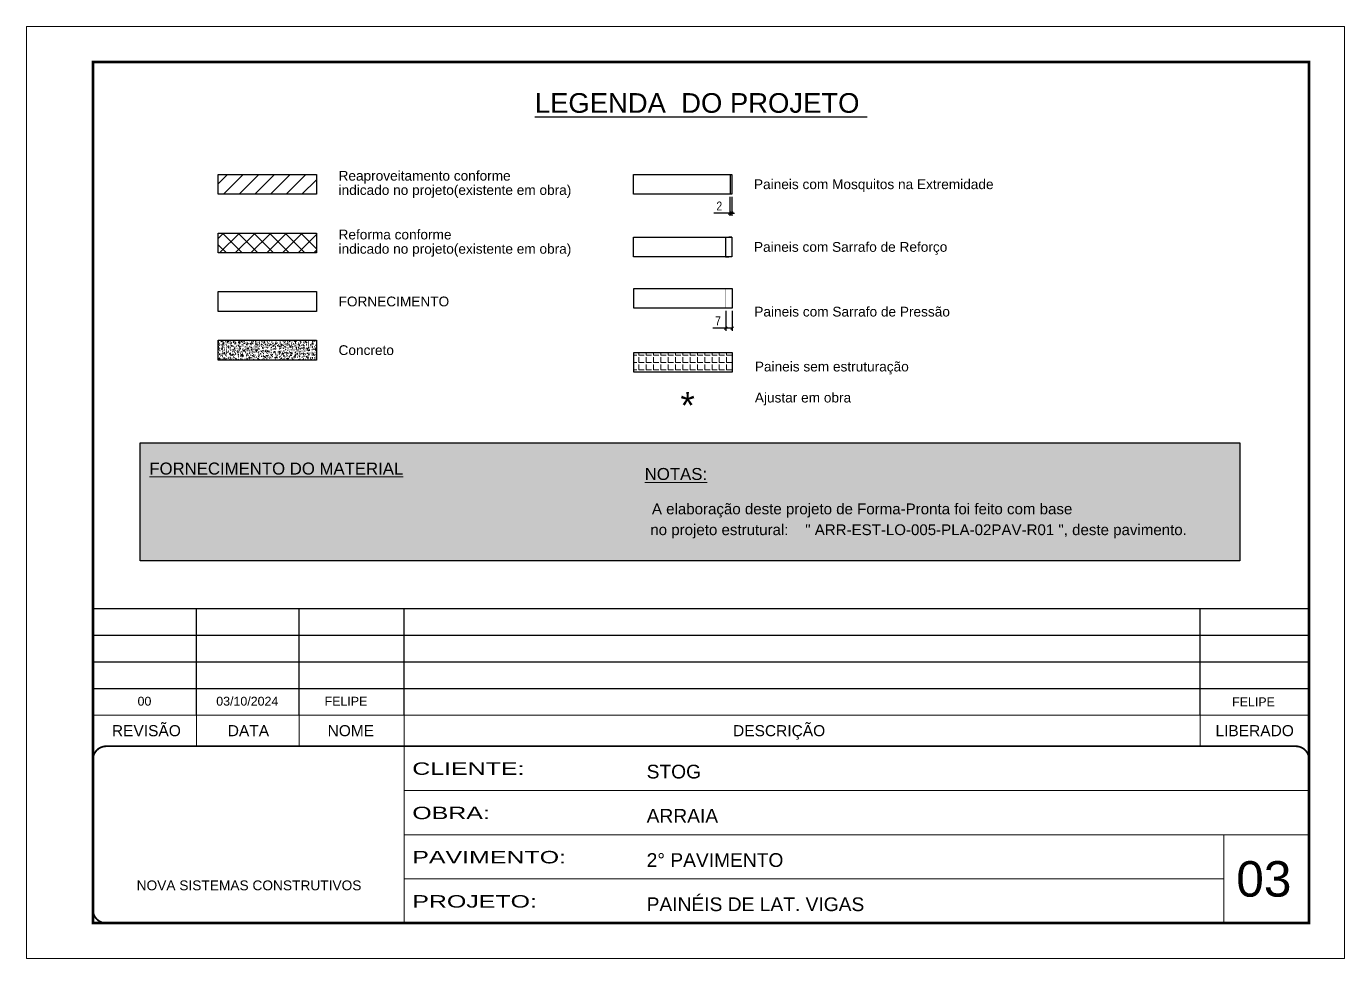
# Model space of a CAD drawing. Extents: x -3394 to 16474, y -5031 to 14397.
# Drawn here: x 7442 to 8927, y 13347 to 14397 of the extents above; entities that cross this region are included whole.
import ezdxf
from ezdxf.enums import TextEntityAlignment as Align

# ---------------------------------------------------------------- set-up
doc = ezdxf.new("R2010")
doc.units = 0
for name, pattern in [('CONTINUO', [0]), ('DASHED', [0.75, 0.5, -0.25]), ('HIDDEN', [0.375, 0.25, -0.125])]:
    doc.linetypes.add(name, pattern=pattern)
doc.layers.get('0').update_dxf_attribs({"linetype": 'CONTINUOUS'})
doc.layers.get('Defpoints').update_dxf_attribs({"linetype": 'CONTINUOUS'})
for name, color, linetype, lineweight in [('CARIMBO', 255, 'CONTINUOUS', 9), ('Folhas', 255, 'CONTINUOUS', 9), ('Hachura', 251, 'CONTINUOUS', 9), ('REAPROVEITAMENTO', 251, 'CONTINUOUS', 9), ('SARRAFO DE PRESSAO', 251, 'DASHED', 9)]:
    doc.layers.add(name, color=color, linetype=linetype, lineweight=lineweight)
for name, color, linetype in [('COTA', 241, 'CONTINUOUS'), ('Painéis', 200, 'CONTINUOUS'), ('SARR_2.2x7', 40, 'CONTINUOUS')]:
    doc.layers.add(name, color=color, linetype=linetype)
doc.layers.add('Demarcação 2', color=7, linetype='CONTINUOUS', lineweight=9, true_color=0xe0e0e0)
doc.styles.add('ARIAL', font='arial.ttf')
doc.styles.add('COTA TECNICA', font='techl___.ttf', dxfattribs={"height": 10})
doc.styles.add('Tecnologia', font='')
doc.styles.get('Tecnologia').set_extended_font_data('Forgotten Futurist')
doc.dimstyles.new('PAINEL', dxfattribs={"dimtxt": 10, "dimasz": 3, "dimexe": 3, "dimexo": 3, "dimgap": 3, "dimtad": 1, "dimdec": 1, "dimzin": 12, "dimdsep": 46, "dimtxsty": 'COTA TECNICA', "dimblk1": 'OBLIQUE', "dimblk2": 'OBLIQUE', "dimsah": 1, "dimcen": 0.9, "dimclrd": 4, "dimclre": 4, "dimclrt": 240, "dimadec": 1, "dimazin": 3, "dimtfac": 1, "dimtdec": 1, "dimtmove": 0, "dimatfit": 3, "dimfxl": 1, "dimtolj": 1, "dimtzin": 12, "dimarcsym": 0})

# ---------------------------------------------------------------- blocks, each defined once
blk = doc.blocks.new('9999999999')
at = {"color": 30, "linetype": 'CONTINUO'}
for p, q in [((98564.6, 34230.2), (98564.6, 34429.4)), ((98564.6, 34379.6), (99584, 34379.6)), ((98564.6, 34329.8), (99488, 34329.8)), ((99584, 34329.8), (99488, 34329.8)), ((99488, 34329.8), (99488, 34230.2)), ((98564.6, 34280), (99488, 34280))]:
    blk.add_line(p, q, dxfattribs=at)
at = {"color": 30, "linetype": 'CONTINUO', "const_width": 2}
blk.add_lwpolyline([(99584, 34230.2), (99584, 34414.4, 0.414214), (99569, 34429.4), (98229, 34429.4, 0.414214), (98214, 34414.4), (98214, 34245.2, 0.414214), (98229, 34230.2), (99584, 34230.2)], format="xyb", dxfattribs=at)
at = {"layer": 'Folhas'}
blk.add_lwpolyline([(98139, 34190.2), (99624, 34190.2), (99624, 35240.2), (98139, 35240.2)], close=True, dxfattribs=at)
at = {"layer": 'Folhas', "color": 30, "const_width": 3}
blk.add_lwpolyline([(98214, 34230.2), (99584, 34230.2), (99584, 35200.2), (98214, 35200.2)], close=True, dxfattribs=at)
at = {"color": 7, "linetype": 'Continuous', "ltscale": 5, "style": 'ARIAL'}
for s, height, p in [('STOG', 15.48, (98837.7, 34393.1)), ('ARRAIA', 15.48, (98837.7, 34343.3)), ('2° PAVIMENTO', 15.483, (98837.7, 34293.5)), ('NOVA SISTEMAS CONSTRUTIVOS', 11.059, (98263.2, 34267.2)), ('PAINÉIS DE LAT. VIGAS', 15.483, (98837.7, 34243.7))]:
    blk.add_text(s, height=height, dxfattribs=at).set_placement(p)
at = {"layer": 'Folhas', "color": 7, "style": 'Tecnologia', "width": 1.5}
for s, p in [('CLIENTE:', (98573.7, 34397.2)), ('OBRA:', (98573.7, 34347.3)), ('PAVIMENTO:', (98573.7, 34297.5)), ('PROJETO:', (98573.7, 34247.7))]:
    blk.add_text(s, height=14, dxfattribs=at).set_placement(p)
blk = doc.blocks.new('_Oblique')
at = {"color": 0, "linetype": 'ByBlock', "lineweight": -2}
blk.add_line((-0.5, -0.5), (0.5, 0.5), dxfattribs=at)
blk = doc.blocks.new('*D27')
at = {"layer": 'COTA', "color": 4, "lineweight": -2, "transparency": 16777216}
for p, q in [((8234.8, 14204.6), (8234.8, 14183.2)), ((8236.8, 14204.6), (8236.8, 14183.2)), ((8234.8, 14186.2), (8216.7, 14186.2)), ((8236.8, 14186.2), (8234.8, 14186.2)), ((8236.8, 14186.2), (8239.8, 14186.2))]:
    blk.add_line(p, q, dxfattribs=at)
at = {"layer": 'Defpoints', "color": 0, "transparency": 16777216}
for p in [(8234.8, 14207.6), (8236.8, 14207.6), (8234.8, 14186.2)]:
    blk.add_point(p, dxfattribs=at)
at = {"layer": 'COTA', "color": 4, "lineweight": -2, "transparency": 16777216, "xscale": 3, "yscale": 3, "zscale": 3}
blk.add_blockref('_Oblique', (8234.8, 14186.2), dxfattribs=at)
at = {"layer": 'COTA', "color": 4, "lineweight": -2, "transparency": 16777216, "xscale": 3, "yscale": 3, "zscale": 3, "rotation": 180}
blk.add_blockref('_Oblique', (8236.8, 14186.2), dxfattribs=at)
at = {"layer": 'COTA', "color": 240, "transparency": 16777216, "insert": (8222.8, 14194.2), "char_height": 10, "attachment_point": 5, "style": 'COTA TECNICA'}
blk.add_mtext('\\A1;2', dxfattribs=at)
blk = doc.blocks.new('*D28')
at = {"layer": 'COTA', "color": 4, "lineweight": -2, "transparency": 16777216}
for p, q in [((8230.2, 14076.2), (8230.2, 14053.7)), ((8237.2, 14076.2), (8237.2, 14053.7)), ((8230.2, 14056.7), (8215.5, 14056.7)), ((8237.2, 14056.7), (8230.2, 14056.7))]:
    blk.add_line(p, q, dxfattribs=at)
at = {"layer": 'Defpoints', "color": 0, "transparency": 16777216}
for p in [(8230.2, 14079.2), (8237.2, 14079.2), (8230.2, 14056.7)]:
    blk.add_point(p, dxfattribs=at)
at = {"layer": 'COTA', "color": 4, "lineweight": -2, "transparency": 16777216, "xscale": 3, "yscale": 3, "zscale": 3, "rotation": 180}
blk.add_blockref('_Oblique', (8230.2, 14056.7), dxfattribs=at)
at = {"layer": 'COTA', "color": 4, "lineweight": -2, "transparency": 16777216, "xscale": 3, "yscale": 3, "zscale": 3}
blk.add_blockref('_Oblique', (8237.2, 14056.7), dxfattribs=at)
at = {"layer": 'COTA', "color": 240, "transparency": 16777216, "insert": (8221.3, 14064.8), "char_height": 10, "attachment_point": 5, "style": 'COTA TECNICA'}
blk.add_mtext('\\A1;7', dxfattribs=at)

msp = doc.modelspace()

# ---------------------------------------------------------------- hatches: boundary and pattern name
at = {"layer": 'COTA', "linetype": 'Continuous', "ltscale": 200}
h = msp.add_hatch(dxfattribs=at)
h.set_pattern_fill('AR-CONC', color=256, scale=0.9)
h.set_pattern_definition([(50, (-96164.439, -20813.551), (6.45534164, -0.56476921), [0.675, -7.425]), (355, (-96164.439, -20813.551), (-1.248762, 6.7697292), [0.54, -5.94]), (100.4514445, (-96163.901, -20813.598), (5.20657962, 6.20495992), [0.57366173, -6.310279]), (46.1842, (-96164.439, -20811.751), (9.605172, -1.4896735), [1.0125, -11.1375]), (96.6356355, (-96163.639, -20811.875), (8.4119575, 8.7670674), [0.8604931, -9.4654238]), (351.184164, (-96164.439, -20811.751), (8.4119575, 8.7670674), [0.81, -8.91]), (21, (-96163.539, -20812.201), (5.37216347, -3.62357002), [0.675, -7.425]), (326, (-96163.539, -20812.201), (2.189838, 6.5263504), [0.54, -5.94]), (71.451445, (-96163.0916, -20812.503), (7.5620014, 2.90278038), [0.5736617, -6.310279]), (37.5, (-96164.4393, -20813.551), (0.1094387, 2.996044684), [0, -5.868, 0, -6.03, 0, -5.9625]), (7.5, (-96164.4393, -20813.551), (2.36762584, 3.54970541), [0, -3.438, 0, -5.733, 0, -2.2725]), (327.5, (-96166.4463, -20813.551), (4.804401926, -0.202993846), [0, -2.25, 0, -7.02, 0, -9.315]), (317.5, (-96167.3463, -20813.551), (5.24867552, 0.90094484), [0, -2.925, 0, -4.662, 0, -6.615])])
h.paths.add_polyline_path([(7768.88, 14020.78), (7768.88, 14043.03), (7658.31, 14043.03), (7658.31, 14020.78)])
at = {"layer": 'Demarcação 2'}
h = msp.add_hatch(color=8, dxfattribs=at)
h.set_gradient(color1=(112, 112, 112), one_color=1, tint=1, name='SPHERICAL')
h.paths.add_polyline_path([(7570.38, 13927.63), (8809.32, 13927.63), (8809.32, 13794.62), (7570.38, 13794.62)])
at = {"layer": 'Hachura'}
h = msp.add_hatch(dxfattribs=at)
h.set_pattern_fill('ANGLE', color=256, scale=30)
h.set_pattern_definition([(0, (-96164.439, -20813.551), (0, 8.25), [6, -2.25]), (90, (-96164.439, -20813.551), (-8.25, 5e-16), [6, -2.25])])
h.paths.add_polyline_path([(8237.21, 14029.42), (8126.64, 14029.42), (8126.64, 14007.16), (8237.21, 14007.16)])
at = {"layer": 'REAPROVEITAMENTO'}
h = msp.add_hatch(dxfattribs=at)
h.set_pattern_fill('ANSI31', color=256, scale=100, style=0)
h.set_pattern_definition([(45, (8708.586, 17408.662), (-8.838835, 8.838835), [])])
h.paths.add_polyline_path([(7658.31, 14229.87), (7658.31, 14207.62), (7768.88, 14207.62), (7768.88, 14229.87)])
h = msp.add_hatch(dxfattribs=at)
h.set_pattern_fill('ANSI37', color=256, scale=100, style=0)
h.set_pattern_definition([(45, (-92197.431, -20609.075), (-8.8388348, 8.8388348), []), (135, (-92197.431, -20609.075), (-8.8388348, -8.8388348), [])])
h.paths.add_polyline_path([(7658.31, 14163.64), (7658.31, 14141.39), (7768.88, 14141.39), (7768.88, 14163.64)])

# ---------------------------------------------------------------- linework, layer by layer
at = {"color": 30}
for p, q in [((7517.21, 13740.8), (8887.21, 13740.8)), ((7633.97, 13620.8), (7633.97, 13740.8)), ((7749.63, 13620.8), (7749.63, 13740.8)), ((7867.79, 13620.8), (7867.79, 13740.8)), ((8764.55, 13620.8), (8764.55, 13740.8)), ((7517.21, 13710.8), (8887.21, 13710.8)), ((7517.21, 13680.8), (8887.21, 13680.8)), ((7517.21, 13650.8), (8887.21, 13650.8))]:
    msp.add_line(p, q, dxfattribs=at)
msp.add_lwpolyline([(7570.38, 13927.63), (8809.32, 13927.63), (8809.32, 13794.62), (7570.38, 13794.62)], close=True, dxfattribs=at)
at = {"color": 30, "const_width": 1}
for points in [[(7517.21, 13620.8), (8887.21, 13620.8)], [(7633.97, 13620.8), (7633.97, 13585.8)], [(7749.63, 13620.8), (7749.63, 13585.8)], [(7867.79, 13620.8), (7867.79, 13585.8)], [(8764.55, 13620.8), (8764.55, 13585.8)]]:
    msp.add_lwpolyline(points, dxfattribs=at)
at = {"layer": 'COTA', "linetype": 'Continuous', "ltscale": 200}
msp.add_lwpolyline([(7658.31, 14043.03), (7768.88, 14043.03), (7768.88, 14020.78), (7658.31, 14020.78)], close=True, dxfattribs=at)
at = {"layer": 'Painéis', "linetype": 'Continuous'}
msp.add_line((8234.85, 14229.87), (8234.85, 14207.62), dxfattribs=at)
for points in [[(7658.31, 14229.87), (7768.88, 14229.87), (7768.88, 14207.62), (7658.31, 14207.62)], [(8126.28, 14229.87), (8236.85, 14229.87), (8236.85, 14207.62), (8126.28, 14207.62)], [(7658.31, 14163.64), (7768.88, 14163.64), (7768.88, 14141.39), (7658.31, 14141.39)], [(8126.28, 14159.27), (8236.85, 14159.27), (8236.85, 14137.02), (8126.28, 14137.02)], [(7658.31, 14097.83), (7768.88, 14097.83), (7768.88, 14075.58), (7658.31, 14075.58)], [(8126.64, 14101.44), (8237.21, 14101.44), (8237.21, 14079.19), (8126.64, 14079.19)], [(8126.64, 14029.42), (8237.21, 14029.42), (8237.21, 14007.16), (8126.64, 14007.16)]]:
    msp.add_lwpolyline(points, close=True, dxfattribs=at)
at = {"layer": 'SARR_2.2x7'}
for p, q in [((8229.85, 14159.27), (8233.35, 14159.27)), ((8229.85, 14159.27), (8229.85, 14137.02)), ((8236.85, 14159.27), (8233.35, 14159.27)), ((8236.85, 14159.27), (8236.85, 14137.02)), ((8229.85, 14137.02), (8233.35, 14137.02)), ((8236.85, 14137.02), (8233.35, 14137.02))]:
    msp.add_line(p, q, dxfattribs=at)
at = {"layer": 'SARR_2.2x7', "linetype": 'HIDDEN'}
msp.add_line((8230.21, 14101.44), (8230.21, 14079.19), dxfattribs=at)

# ---------------------------------------------------------------- block references
at = {"layer": 'SARRAFO DE PRESSAO', "color": 6, "linetype": 'ByBlock'}
msp.add_blockref('9999999999', (-90696.77, -20843.65), dxfattribs=at)

# ---------------------------------------------------------------- texts
at = {"color": 0, "linetype": 'Continuous', "ltscale": 5, "style": 'ARIAL'}
msp.add_text('%%ULEGENDA  DO PROJETO ', height=22.1184, dxfattribs=at).set_placement((8202.12, 14299.23), align=Align.CENTER)
at = {"style": 'ARIAL'}
for s, p in [('REVISÃO', (7577.39, 13603.3)), ('DATA', (7692.37, 13603.3)), ('NOME', (7807.73, 13603.3)), ('DESCRIÇÃO', (8290.17, 13603.3)), ('LIBERADO', (8825.85, 13603.3))]:
    msp.add_text(s, height=12.5, dxfattribs=at).set_placement(p, align=Align.MIDDLE_CENTER)
at = {"layer": 'CARIMBO', "style": 'ARIAL'}
for s, height, p in [('Reaproveitamento conforme ', 11, (7793.88, 14228.32)), ('indicado no projeto(existente em obra)', 11, (7793.88, 14212.24)), ('Paineis com Mosquitos na Extremidade', 11, (8261.85, 14218.75)), ('Reforma conforme ', 11, (7793.88, 14162.09)), ('indicado no projeto(existente em obra)', 11, (7793.88, 14146)), ('Paineis com Sarrafo de Reforço', 11, (8261.85, 14148.15)), ('FORNECIMENTO', 11, (7793.88, 14086.71)), ('Paineis com Sarrafo de Pressão', 11, (8262.21, 14075.26)), ('Concreto', 11, (7793.88, 14031.91)), ('Paineis sem estruturação', 11, (8262.85, 14013.4)), ('*', 30, (8178.93, 13969.66)), ('Ajustar em obra', 11, (8262.85, 13978.45))]:
    msp.add_text(s, height=height, dxfattribs=at).set_placement(p, align=Align.MIDDLE_LEFT)
at = {"layer": 'CARIMBO', "color": 5, "style": 'ARIAL'}
for s, height, p in [('%%UFORNECIMENTO DO MATERIAL', 13.5, (7580.73, 13891.76)), ('%%UNOTAS:', 13.5, (8138.8, 13885.65)), ('  A elaboração deste projeto de Forma-Pronta foi feito com base', 12.15, (8137.45, 13847.04)), ('  no projeto estrutural:', 12.15, (8135.63, 13823.55))]:
    msp.add_text(s, height=height, dxfattribs=at).set_placement(p)
at = {"layer": 'CARIMBO', "color": 1, "style": 'ARIAL'}
msp.add_text(' " ARR-EST-LO-005-PLA-02PAV-R01 ", deste pavimento.', height=12.15, dxfattribs=at).set_placement((8314.85, 13823.55))
at = {"layer": 'CARIMBO', "style": 'ARIAL'}
for s, p in [('00', (7567.48, 13631.48)), ('03/10/2024', (7656.12, 13631.48)), ('FELIPE', (7778.16, 13631.48))]:
    msp.add_text(s, height=10, dxfattribs=at).set_placement(p)
at = {"layer": 'CARIMBO', "color": 7, "style": 'ARIAL'}
msp.add_text('03', height=40, dxfattribs=at).set_placement((8805.12, 13416.35))
at = {"layer": 'CARIMBO', "style": 'ARIAL'}
msp.add_attdef('FELIPE', text='', height=10, dxfattribs=at).set_placement((8824.56, 13635.8), align=Align.MIDDLE_CENTER)

# ---------------------------------------------------------------- dimensions: what is measured, and where the dimension line sits
at = {"layer": 'COTA'}
for base, p1, p2, picture, middle in [((8234.85, 14186.2), (8236.85, 14207.62), (8234.85, 14207.62), '*D27', (8222.79, 14194.2)), ((8230.21, 14056.71), (8237.21, 14079.19), (8230.21, 14079.19), '*D28', (8221.34, 14064.78))]:
    dim = msp.add_linear_dim(base=base, p1=p1, p2=p2, dimstyle='PAINEL', dxfattribs=at)
    dim.commit()
    dim.dimension.update_dxf_attribs({"geometry": picture, "text_midpoint": middle})

doc.saveas('drawing.dxf')
